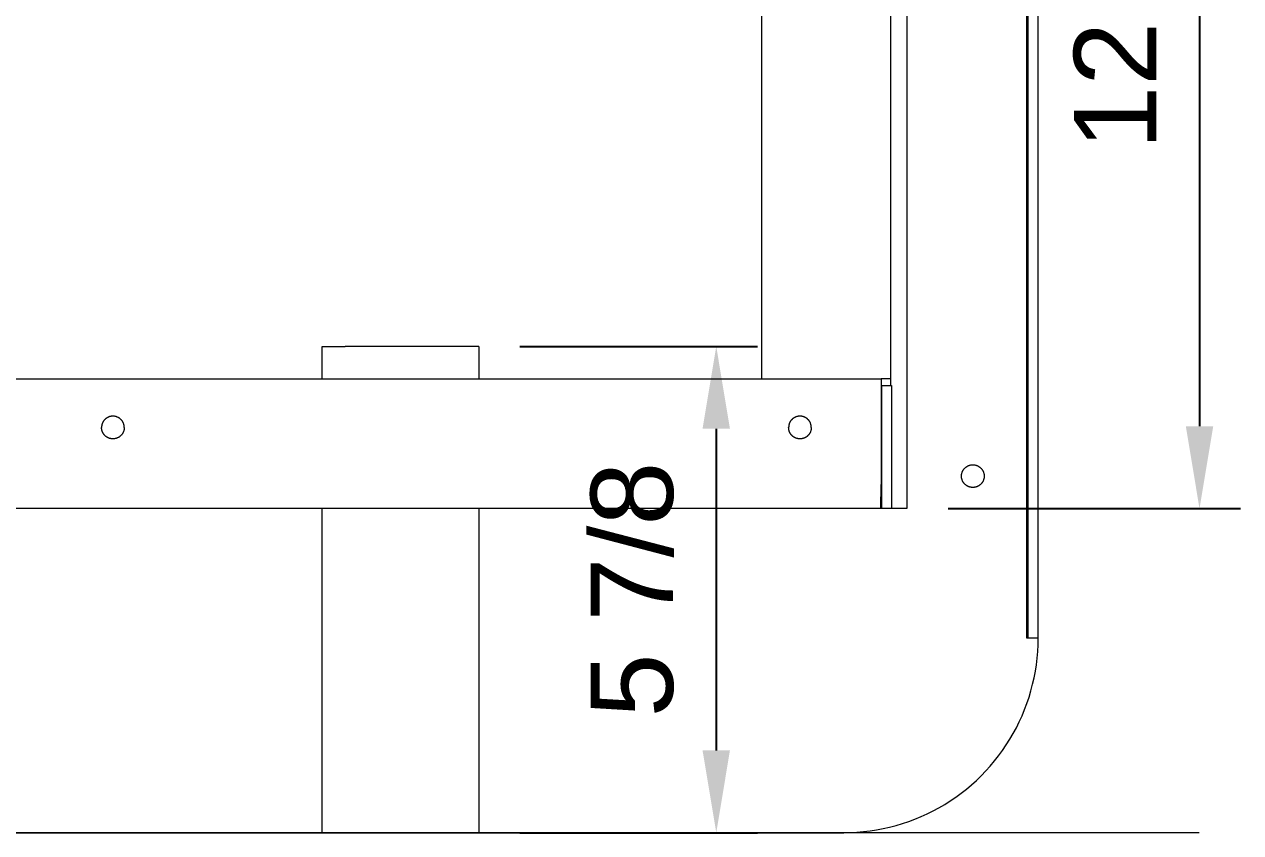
# Model space of a CAD drawing. Header units: inches. Extents: x -0.2 to 94.2, y 2.6 to 69.8.
# Drawn here: x 79.44 to 94.21, y 50.21 to 60.03 of the extents above; entities that cross this region are included whole.
import ezdxf

# ---------------------------------------------------------------- set-up
doc = ezdxf.new("R2010")
doc.units = ezdxf.units.IN
doc.header["$PDSIZE"] = -1
doc.layers.add('ZANO_R', color=7, linetype='Continuous', lineweight=0)
doc.layers.add('ZANO_W', color=1, linetype='Continuous', lineweight=0)
doc.styles.get("Standard").update_dxf_attribs({"font": 'ARIALUNI.TTF'})
doc.dimstyles.new('amerykanie', dxfattribs={"dimtxt": 50, "dimasz": 50, "dimexe": 0.5, "dimexo": 0.5, "dimgap": 1, "dimtad": 1, "dimdec": 0, "dimzin": 0, "dimlunit": 5, "dimtxsty": 'Standard', "dimcen": 0.09, "dimclrd": 1, "dimclre": 1, "dimclrt": 1, "dimazin": 0, "dimtfac": 1, "dimtdec": 0, "dimtmove": 0, "dimatfit": 3, "dimfxl": 1, "dimtzin": 0, "dimarcsym": 1})

# ---------------------------------------------------------------- blocks, each defined once
blk = doc.blocks.new('*D361')
at = {"layer": 'Defpoints', "color": 0}
for p in [(90.157, 66.749), (90.157, 54.15), (93.711, 54.15)]:
    blk.add_point(p, dxfattribs=at)
at = {"layer": 'ZANO_W', "color": 1, "lineweight": -2}
for p, q in [((90.657, 66.749), (94.211, 66.749)), ((93.711, 65.749), (93.711, 55.15)), ((90.657, 54.15), (94.211, 54.15))]:
    blk.add_line(p, q, dxfattribs=at)
at = {"layer": 'ZANO_W', "color": 1}
for points in [[(93.878, 65.749), (93.545, 65.749), (93.711, 66.749)], [(93.545, 55.15), (93.878, 55.15), (93.711, 54.15)]]:
    blk.add_solid(points, dxfattribs=at)
at = {"layer": 'ZANO_W', "color": 1, "insert": (92.692, 60.45), "char_height": 1, "attachment_point": 5, "rotation": 90}
blk.add_mtext('12 5/8', dxfattribs=at)
blk = doc.blocks.new('*D362')
at = {"layer": 'Defpoints', "color": 0}
for p in [(84.956, 56.119), (84.956, 50.213), (87.841, 50.213)]:
    blk.add_point(p, dxfattribs=at)
at = {"layer": 'ZANO_W', "color": 1, "lineweight": -2}
for p, q in [((85.456, 56.119), (88.341, 56.119)), ((87.841, 55.119), (87.841, 51.213)), ((85.456, 50.213), (88.341, 50.213))]:
    blk.add_line(p, q, dxfattribs=at)
at = {"layer": 'ZANO_W', "color": 1}
for points in [[(88.007, 55.119), (87.674, 55.119), (87.841, 56.119)], [(87.674, 51.213), (88.007, 51.213), (87.841, 50.213)]]:
    blk.add_solid(points, dxfattribs=at)
at = {"layer": 'ZANO_W', "color": 1, "insert": (86.822, 53.166), "char_height": 1, "attachment_point": 5, "rotation": 90}
blk.add_mtext('5 7/8', dxfattribs=at)

msp = doc.modelspace()

# ---------------------------------------------------------------- linework, layer by layer
at = {"layer": 'ZANO_R'}
for p, q in [((89.95686, 66.74898), (89.95686, 55.7253)), ((90.15704, 66.74898), (90.15704, 54.15048)), ((91.61374, 52.57567), (91.61374, 66.74898)), ((91.62848, 52.57567), (91.62848, 66.74898)), ((91.74648, 66.74898), (91.74648, 52.57567)), ((88.39505, 55.7253), (88.39505, 66.35528)), ((83.05439, 55.7253), (83.05439, 56.119)), ((83.05441, 56.119), (83.05439, 56.119)), ((83.05439, 56.119), (83.05439, 56.119)), ((83.05439, 56.119), (83.05441, 56.119)), ((83.05441, 56.119), (83.05457, 56.119)), ((83.05457, 56.119), (83.05538, 56.119)), ((83.05538, 56.119), (83.05893, 56.119)), ((83.05893, 56.119), (83.07364, 56.119)), ((83.07364, 56.119), (83.13143, 56.119)), ((83.13143, 56.119), (83.33287, 56.119)), ((84.95598, 56.119), (83.33287, 56.119)), ((84.95596, 56.119), (84.95597, 56.119)), ((84.95597, 56.119), (84.95598, 56.119)), ((84.95598, 56.119), (84.95598, 55.7253)), ((79.2793, 55.7253), (89.84208, 55.7253)), ((89.84208, 55.7253), (89.84208, 54.44182)), ((89.95686, 55.7253), (89.84208, 55.7253)), ((89.95658, 55.7253), (89.95658, 55.64655)), ((89.84208, 55.64655), (89.85164, 55.64655)), ((89.85164, 54.15048), (89.85164, 55.64655)), ((89.85164, 55.64655), (89.96963, 55.64655)), ((89.96963, 55.64655), (89.96963, 54.15048)), ((80.46245, 55.26358), (80.45803, 55.26182)), ((80.46693, 55.26519), (80.46245, 55.26358)), ((80.47146, 55.26665), (80.46693, 55.26519)), ((80.47603, 55.26794), (80.47146, 55.26665)), ((80.48065, 55.26908), (80.47603, 55.26794)), ((80.48531, 55.27006), (80.48065, 55.26908)), ((80.48999, 55.27088), (80.48531, 55.27006)), ((80.49471, 55.27153), (80.48999, 55.27088)), ((80.49944, 55.27202), (80.49471, 55.27153)), ((80.50418, 55.27235), (80.49944, 55.27202)), ((80.50894, 55.27252), (80.50418, 55.27235)), ((80.51369, 55.27252), (80.50894, 55.27252)), ((80.51845, 55.27235), (80.51369, 55.27252)), ((80.52319, 55.27202), (80.51845, 55.27235)), ((80.52793, 55.27153), (80.52319, 55.27202)), ((80.53264, 55.27088), (80.52793, 55.27153)), ((80.53732, 55.27006), (80.53264, 55.27088)), ((80.54198, 55.26908), (80.53732, 55.27006)), ((80.5466, 55.26794), (80.54198, 55.26908)), ((80.55117, 55.26665), (80.5466, 55.26794)), ((80.5557, 55.26519), (80.55117, 55.26665)), ((80.56018, 55.26358), (80.5557, 55.26519)), ((80.5646, 55.26182), (80.56018, 55.26358)), ((88.80896, 55.26358), (88.80454, 55.26182)), ((88.81343, 55.26519), (88.80896, 55.26358)), ((88.81796, 55.26665), (88.81343, 55.26519)), ((88.82254, 55.26794), (88.81796, 55.26665)), ((88.82716, 55.26908), (88.82254, 55.26794)), ((88.83181, 55.27006), (88.82716, 55.26908)), ((88.8365, 55.27088), (88.83181, 55.27006)), ((88.84121, 55.27153), (88.8365, 55.27088)), ((88.84594, 55.27202), (88.84121, 55.27153)), ((88.85069, 55.27235), (88.84594, 55.27202)), ((88.85544, 55.27252), (88.85069, 55.27235)), ((88.8602, 55.27252), (88.85544, 55.27252)), ((88.86495, 55.27235), (88.8602, 55.27252)), ((88.8697, 55.27202), (88.86495, 55.27235)), ((88.87443, 55.27153), (88.8697, 55.27202)), ((88.87914, 55.27088), (88.87443, 55.27153)), ((88.88383, 55.27006), (88.87914, 55.27088)), ((88.88848, 55.26908), (88.88383, 55.27006)), ((88.8931, 55.26794), (88.88848, 55.26908)), ((88.89768, 55.26665), (88.8931, 55.26794)), ((88.90221, 55.26519), (88.89768, 55.26665)), ((88.90668, 55.26358), (88.90221, 55.26519)), ((88.9111, 55.26182), (88.90668, 55.26358)), ((80.3736, 55.1395), (80.37352, 55.13474)), ((80.3736, 55.12998), (80.37352, 55.13474)), ((80.37385, 55.14425), (80.3736, 55.1395)), ((80.37385, 55.12523), (80.3736, 55.12998)), ((80.37426, 55.14899), (80.37385, 55.14425)), ((80.37426, 55.12049), (80.37385, 55.12523)), ((80.37483, 55.15371), (80.37426, 55.14899)), ((80.37483, 55.11577), (80.37426, 55.12049)), ((80.37557, 55.15841), (80.37483, 55.15371)), ((80.37557, 55.11107), (80.37483, 55.11577)), ((80.37647, 55.16308), (80.37557, 55.15841)), ((80.37752, 55.16772), (80.37647, 55.16308)), ((80.37874, 55.17232), (80.37752, 55.16772)), ((80.38012, 55.17687), (80.37874, 55.17232)), ((80.38165, 55.18137), (80.38012, 55.17687)), ((80.38334, 55.18582), (80.38165, 55.18137)), ((80.38518, 55.19021), (80.38334, 55.18582)), ((80.38717, 55.19453), (80.38518, 55.19021)), ((80.3893, 55.19878), (80.38717, 55.19453)), ((80.39159, 55.20295), (80.3893, 55.19878)), ((80.39401, 55.20704), (80.39159, 55.20295)), ((80.39658, 55.21105), (80.39401, 55.20704)), ((80.39928, 55.21496), (80.39658, 55.21105)), ((80.40212, 55.21878), (80.39928, 55.21496)), ((80.40508, 55.2225), (80.40212, 55.21878)), ((80.40817, 55.22612), (80.40508, 55.2225)), ((80.41139, 55.22962), (80.40817, 55.22612)), ((80.41472, 55.23301), (80.41139, 55.22962)), ((80.41817, 55.23629), (80.41472, 55.23301)), ((80.42173, 55.23944), (80.41817, 55.23629)), ((80.4254, 55.24247), (80.42173, 55.23944)), ((80.42917, 55.24538), (80.4254, 55.24247)), ((80.43304, 55.24814), (80.42917, 55.24538)), ((80.437, 55.25078), (80.43304, 55.24814)), ((80.44105, 55.25327), (80.437, 55.25078)), ((80.44518, 55.25563), (80.44105, 55.25327)), ((80.44939, 55.25784), (80.44518, 55.25563)), ((80.45368, 55.2599), (80.44939, 55.25784)), ((80.45803, 55.26182), (80.45368, 55.2599)), ((80.56895, 55.2599), (80.5646, 55.26182)), ((80.57324, 55.25784), (80.56895, 55.2599)), ((80.57745, 55.25563), (80.57324, 55.25784)), ((80.58158, 55.25327), (80.57745, 55.25563)), ((80.58563, 55.25078), (80.58158, 55.25327)), ((80.58959, 55.24814), (80.58563, 55.25078)), ((80.59346, 55.24538), (80.58959, 55.24814)), ((80.59723, 55.24247), (80.59346, 55.24538)), ((80.6009, 55.23944), (80.59723, 55.24247)), ((80.60446, 55.23629), (80.6009, 55.23944)), ((80.60791, 55.23301), (80.60446, 55.23629)), ((80.61124, 55.22962), (80.60791, 55.23301)), ((80.61446, 55.22612), (80.61124, 55.22962)), ((80.61755, 55.2225), (80.61446, 55.22612)), ((80.62052, 55.21878), (80.61755, 55.2225)), ((80.62335, 55.21496), (80.62052, 55.21878)), ((80.62605, 55.21105), (80.62335, 55.21496)), ((80.62862, 55.20704), (80.62605, 55.21105)), ((80.63104, 55.20295), (80.62862, 55.20704)), ((80.63333, 55.19878), (80.63104, 55.20295)), ((80.63547, 55.19453), (80.63333, 55.19878)), ((80.63746, 55.19021), (80.63547, 55.19453)), ((80.63929, 55.18582), (80.63746, 55.19021)), ((80.64098, 55.18137), (80.63929, 55.18582)), ((80.64251, 55.17687), (80.64098, 55.18137)), ((80.64389, 55.17232), (80.64251, 55.17687)), ((80.64511, 55.16772), (80.64389, 55.17232)), ((80.64617, 55.16308), (80.64511, 55.16772)), ((80.64706, 55.15841), (80.64617, 55.16308)), ((80.6478, 55.15371), (80.64706, 55.15841)), ((80.6478, 55.11577), (80.64706, 55.11107)), ((80.64837, 55.14899), (80.6478, 55.15371)), ((80.64837, 55.12049), (80.6478, 55.11577)), ((80.64878, 55.14425), (80.64837, 55.14899)), ((80.64878, 55.12523), (80.64837, 55.12049)), ((80.64903, 55.1395), (80.64878, 55.14425)), ((80.64903, 55.12998), (80.64878, 55.12523)), ((80.64911, 55.13474), (80.64903, 55.1395)), ((80.64911, 55.13474), (80.64903, 55.12998)), ((88.72011, 55.1395), (88.72003, 55.13474)), ((88.72011, 55.12998), (88.72003, 55.13474)), ((88.72035, 55.14425), (88.72011, 55.1395)), ((88.72035, 55.12523), (88.72011, 55.12998)), ((88.72076, 55.14899), (88.72035, 55.14425)), ((88.72076, 55.12049), (88.72035, 55.12523)), ((88.72134, 55.15371), (88.72076, 55.14899)), ((88.72134, 55.11577), (88.72076, 55.12049)), ((88.72207, 55.15841), (88.72134, 55.15371)), ((88.72207, 55.11107), (88.72134, 55.11577)), ((88.72297, 55.16308), (88.72207, 55.15841)), ((88.72403, 55.16772), (88.72297, 55.16308)), ((88.72525, 55.17232), (88.72403, 55.16772)), ((88.72662, 55.17687), (88.72525, 55.17232)), ((88.72816, 55.18137), (88.72662, 55.17687)), ((88.72984, 55.18582), (88.72816, 55.18137)), ((88.73168, 55.19021), (88.72984, 55.18582)), ((88.73367, 55.19453), (88.73168, 55.19021)), ((88.73581, 55.19878), (88.73367, 55.19453)), ((88.73809, 55.20295), (88.73581, 55.19878)), ((88.74052, 55.20704), (88.73809, 55.20295)), ((88.74308, 55.21105), (88.74052, 55.20704)), ((88.74579, 55.21496), (88.74308, 55.21105)), ((88.74862, 55.21878), (88.74579, 55.21496)), ((88.75159, 55.2225), (88.74862, 55.21878)), ((88.75468, 55.22612), (88.75159, 55.2225)), ((88.7579, 55.22962), (88.75468, 55.22612)), ((88.76123, 55.23301), (88.7579, 55.22962)), ((88.76468, 55.23629), (88.76123, 55.23301)), ((88.76824, 55.23944), (88.76468, 55.23629)), ((88.77191, 55.24247), (88.76824, 55.23944)), ((88.77568, 55.24538), (88.77191, 55.24247)), ((88.77954, 55.24814), (88.77568, 55.24538)), ((88.78351, 55.25078), (88.77954, 55.24814)), ((88.78756, 55.25327), (88.78351, 55.25078)), ((88.79169, 55.25563), (88.78756, 55.25327)), ((88.7959, 55.25784), (88.79169, 55.25563)), ((88.80019, 55.2599), (88.7959, 55.25784)), ((88.80454, 55.26182), (88.80019, 55.2599)), ((88.91546, 55.2599), (88.9111, 55.26182)), ((88.91974, 55.25784), (88.91546, 55.2599)), ((88.92396, 55.25563), (88.91974, 55.25784)), ((88.92809, 55.25327), (88.92396, 55.25563)), ((88.93214, 55.25078), (88.92809, 55.25327)), ((88.9361, 55.24814), (88.93214, 55.25078)), ((88.93997, 55.24538), (88.9361, 55.24814)), ((88.94374, 55.24247), (88.93997, 55.24538)), ((88.9474, 55.23944), (88.94374, 55.24247)), ((88.95096, 55.23629), (88.9474, 55.23944)), ((88.95441, 55.23301), (88.95096, 55.23629)), ((88.95775, 55.22962), (88.95441, 55.23301)), ((88.96096, 55.22612), (88.95775, 55.22962)), ((88.96406, 55.2225), (88.96096, 55.22612)), ((88.96702, 55.21878), (88.96406, 55.2225)), ((88.96986, 55.21496), (88.96702, 55.21878)), ((88.97256, 55.21105), (88.96986, 55.21496)), ((88.97513, 55.20704), (88.97256, 55.21105)), ((88.97755, 55.20295), (88.97513, 55.20704)), ((88.97983, 55.19878), (88.97755, 55.20295)), ((88.98197, 55.19453), (88.97983, 55.19878)), ((88.98396, 55.19021), (88.98197, 55.19453)), ((88.9858, 55.18582), (88.98396, 55.19021)), ((88.98749, 55.18137), (88.9858, 55.18582)), ((88.98902, 55.17687), (88.98749, 55.18137)), ((88.9904, 55.17232), (88.98902, 55.17687)), ((88.99161, 55.16772), (88.9904, 55.17232)), ((88.99267, 55.16308), (88.99161, 55.16772)), ((88.99357, 55.15841), (88.99267, 55.16308)), ((88.99431, 55.15371), (88.99357, 55.15841)), ((88.99431, 55.11577), (88.99357, 55.11107)), ((88.99488, 55.14899), (88.99431, 55.15371)), ((88.99488, 55.12049), (88.99431, 55.11577)), ((88.99529, 55.14425), (88.99488, 55.14899)), ((88.99529, 55.12523), (88.99488, 55.12049)), ((88.99554, 55.1395), (88.99529, 55.14425)), ((88.99554, 55.12998), (88.99529, 55.12523)), ((88.99562, 55.13474), (88.99554, 55.1395)), ((88.99562, 55.13474), (88.99554, 55.12998)), ((80.37647, 55.1064), (80.37557, 55.11107)), ((80.37752, 55.10176), (80.37647, 55.1064)), ((80.37874, 55.09717), (80.37752, 55.10176)), ((80.38012, 55.09261), (80.37874, 55.09717)), ((80.38165, 55.08811), (80.38012, 55.09261)), ((80.38334, 55.08366), (80.38165, 55.08811)), ((80.38518, 55.07927), (80.38334, 55.08366)), ((80.38717, 55.07495), (80.38518, 55.07927)), ((80.3893, 55.0707), (80.38717, 55.07495)), ((80.39159, 55.06653), (80.3893, 55.0707)), ((80.39401, 55.06244), (80.39159, 55.06653)), ((80.39658, 55.05843), (80.39401, 55.06244)), ((80.39928, 55.05452), (80.39658, 55.05843)), ((80.40212, 55.0507), (80.39928, 55.05452)), ((80.40508, 55.04698), (80.40212, 55.0507)), ((80.40817, 55.04336), (80.40508, 55.04698)), ((80.41139, 55.03986), (80.40817, 55.04336)), ((80.41472, 55.03647), (80.41139, 55.03986)), ((80.41817, 55.03319), (80.41472, 55.03647)), ((80.42173, 55.03004), (80.41817, 55.03319)), ((80.4254, 55.02701), (80.42173, 55.03004)), ((80.42917, 55.02411), (80.4254, 55.02701)), ((80.43304, 55.02134), (80.42917, 55.02411)), ((80.437, 55.0187), (80.43304, 55.02134)), ((80.44105, 55.01621), (80.437, 55.0187)), ((80.44518, 55.01385), (80.44105, 55.01621)), ((80.44939, 55.01164), (80.44518, 55.01385)), ((80.45368, 55.00958), (80.44939, 55.01164)), ((80.45803, 55.00766), (80.45368, 55.00958)), ((80.46245, 55.0059), (80.45803, 55.00766)), ((80.46693, 55.00429), (80.46245, 55.0059)), ((80.47146, 55.00283), (80.46693, 55.00429)), ((80.47603, 55.00154), (80.47146, 55.00283)), ((80.48065, 55.0004), (80.47603, 55.00154)), ((80.48531, 54.99942), (80.48065, 55.0004)), ((80.48999, 54.9986), (80.48531, 54.99942)), ((80.49471, 54.99795), (80.48999, 54.9986)), ((80.49944, 54.99746), (80.49471, 54.99795)), ((80.50418, 54.99713), (80.49944, 54.99746)), ((80.50894, 54.99697), (80.50418, 54.99713)), ((80.51369, 54.99697), (80.50894, 54.99697)), ((80.51845, 54.99713), (80.51369, 54.99697)), ((80.52319, 54.99746), (80.51845, 54.99713)), ((80.52793, 54.99795), (80.52319, 54.99746)), ((80.53264, 54.9986), (80.52793, 54.99795)), ((80.53732, 54.99942), (80.53264, 54.9986)), ((80.54198, 55.0004), (80.53732, 54.99942)), ((80.5466, 55.00154), (80.54198, 55.0004)), ((80.55117, 55.00283), (80.5466, 55.00154)), ((80.5557, 55.00429), (80.55117, 55.00283)), ((80.56018, 55.0059), (80.5557, 55.00429)), ((80.5646, 55.00766), (80.56018, 55.0059)), ((80.56895, 55.00958), (80.5646, 55.00766)), ((80.57324, 55.01164), (80.56895, 55.00958)), ((80.57745, 55.01385), (80.57324, 55.01164)), ((80.58158, 55.01621), (80.57745, 55.01385)), ((80.58563, 55.0187), (80.58158, 55.01621)), ((80.58959, 55.02134), (80.58563, 55.0187)), ((80.59346, 55.02411), (80.58959, 55.02134)), ((80.59723, 55.02701), (80.59346, 55.02411)), ((80.6009, 55.03004), (80.59723, 55.02701)), ((80.60446, 55.03319), (80.6009, 55.03004)), ((80.60791, 55.03647), (80.60446, 55.03319)), ((80.61124, 55.03986), (80.60791, 55.03647)), ((80.61446, 55.04336), (80.61124, 55.03986)), ((80.61755, 55.04698), (80.61446, 55.04336)), ((80.62052, 55.0507), (80.61755, 55.04698)), ((80.62335, 55.05452), (80.62052, 55.0507)), ((80.62605, 55.05843), (80.62335, 55.05452)), ((80.62862, 55.06244), (80.62605, 55.05843)), ((80.63104, 55.06653), (80.62862, 55.06244)), ((80.63333, 55.0707), (80.63104, 55.06653)), ((80.63547, 55.07495), (80.63333, 55.0707)), ((80.63746, 55.07927), (80.63547, 55.07495)), ((80.63929, 55.08366), (80.63746, 55.07927)), ((80.64098, 55.08811), (80.63929, 55.08366)), ((80.64251, 55.09261), (80.64098, 55.08811)), ((80.64389, 55.09717), (80.64251, 55.09261)), ((80.64511, 55.10176), (80.64389, 55.09717)), ((80.64617, 55.1064), (80.64511, 55.10176)), ((80.64706, 55.11107), (80.64617, 55.1064)), ((88.72297, 55.1064), (88.72207, 55.11107)), ((88.72403, 55.10176), (88.72297, 55.1064)), ((88.72525, 55.09717), (88.72403, 55.10176)), ((88.72662, 55.09261), (88.72525, 55.09717)), ((88.72816, 55.08811), (88.72662, 55.09261)), ((88.72984, 55.08366), (88.72816, 55.08811)), ((88.73168, 55.07927), (88.72984, 55.08366)), ((88.73367, 55.07495), (88.73168, 55.07927)), ((88.73581, 55.0707), (88.73367, 55.07495)), ((88.73809, 55.06653), (88.73581, 55.0707)), ((88.74052, 55.06244), (88.73809, 55.06653)), ((88.74308, 55.05843), (88.74052, 55.06244)), ((88.74579, 55.05452), (88.74308, 55.05843)), ((88.74862, 55.0507), (88.74579, 55.05452)), ((88.75159, 55.04698), (88.74862, 55.0507)), ((88.75468, 55.04336), (88.75159, 55.04698)), ((88.7579, 55.03986), (88.75468, 55.04336)), ((88.76123, 55.03647), (88.7579, 55.03986)), ((88.76468, 55.03319), (88.76123, 55.03647)), ((88.76824, 55.03004), (88.76468, 55.03319)), ((88.77191, 55.02701), (88.76824, 55.03004)), ((88.77568, 55.02411), (88.77191, 55.02701)), ((88.77954, 55.02134), (88.77568, 55.02411)), ((88.78351, 55.0187), (88.77954, 55.02134)), ((88.78756, 55.01621), (88.78351, 55.0187)), ((88.79169, 55.01385), (88.78756, 55.01621)), ((88.7959, 55.01164), (88.79169, 55.01385)), ((88.80019, 55.00958), (88.7959, 55.01164)), ((88.80454, 55.00766), (88.80019, 55.00958)), ((88.80896, 55.0059), (88.80454, 55.00766)), ((88.81343, 55.00429), (88.80896, 55.0059)), ((88.81796, 55.00283), (88.81343, 55.00429)), ((88.82254, 55.00154), (88.81796, 55.00283)), ((88.82716, 55.0004), (88.82254, 55.00154)), ((88.83181, 54.99942), (88.82716, 55.0004)), ((88.8365, 54.9986), (88.83181, 54.99942)), ((88.84121, 54.99795), (88.8365, 54.9986)), ((88.84594, 54.99746), (88.84121, 54.99795)), ((88.85069, 54.99713), (88.84594, 54.99746)), ((88.85544, 54.99697), (88.85069, 54.99713)), ((88.8602, 54.99697), (88.85544, 54.99697)), ((88.86495, 54.99713), (88.8602, 54.99697)), ((88.8697, 54.99746), (88.86495, 54.99713)), ((88.87443, 54.99795), (88.8697, 54.99746)), ((88.87914, 54.9986), (88.87443, 54.99795)), ((88.88383, 54.99942), (88.87914, 54.9986)), ((88.88848, 55.0004), (88.88383, 54.99942)), ((88.8931, 55.00154), (88.88848, 55.0004)), ((88.89768, 55.00283), (88.8931, 55.00154)), ((88.90221, 55.00429), (88.89768, 55.00283)), ((88.90668, 55.0059), (88.90221, 55.00429)), ((88.9111, 55.00766), (88.90668, 55.0059)), ((88.91546, 55.00958), (88.9111, 55.00766)), ((88.91974, 55.01164), (88.91546, 55.00958)), ((88.92396, 55.01385), (88.91974, 55.01164)), ((88.92809, 55.01621), (88.92396, 55.01385)), ((88.93214, 55.0187), (88.92809, 55.01621)), ((88.9361, 55.02134), (88.93214, 55.0187)), ((88.93997, 55.02411), (88.9361, 55.02134)), ((88.94374, 55.02701), (88.93997, 55.02411)), ((88.9474, 55.03004), (88.94374, 55.02701)), ((88.95096, 55.03319), (88.9474, 55.03004)), ((88.95441, 55.03647), (88.95096, 55.03319)), ((88.95775, 55.03986), (88.95441, 55.03647)), ((88.96096, 55.04336), (88.95775, 55.03986)), ((88.96406, 55.04698), (88.96096, 55.04336)), ((88.96702, 55.0507), (88.96406, 55.04698)), ((88.96986, 55.05452), (88.96702, 55.0507)), ((88.97256, 55.05843), (88.96986, 55.05452)), ((88.97513, 55.06244), (88.97256, 55.05843)), ((88.97755, 55.06653), (88.97513, 55.06244)), ((88.97983, 55.0707), (88.97755, 55.06653)), ((88.98197, 55.07495), (88.97983, 55.0707)), ((88.98396, 55.07927), (88.98197, 55.07495)), ((88.9858, 55.08366), (88.98396, 55.07927)), ((88.98749, 55.08811), (88.9858, 55.08366)), ((88.98902, 55.09261), (88.98749, 55.08811)), ((88.9904, 55.09717), (88.98902, 55.09261)), ((88.99161, 55.10176), (88.9904, 55.09717)), ((88.99267, 55.1064), (88.99161, 55.10176)), ((88.99357, 55.11107), (88.99267, 55.1064)), ((90.8998, 54.66935), (90.90416, 54.67126)), ((90.90416, 54.67126), (90.90858, 54.67303)), ((90.90858, 54.67303), (90.91305, 54.67464)), ((90.91305, 54.67464), (90.91758, 54.67609)), ((90.91758, 54.67609), (90.92216, 54.67739)), ((90.92216, 54.67739), (90.92678, 54.67853)), ((90.92678, 54.67853), (90.93143, 54.67951)), ((90.93143, 54.67951), (90.93612, 54.68032)), ((90.93612, 54.68032), (90.94083, 54.68098)), ((90.94083, 54.68098), (90.94556, 54.68147)), ((90.94556, 54.68147), (90.95031, 54.6818)), ((90.95031, 54.6818), (90.95506, 54.68196)), ((90.95506, 54.68196), (90.95982, 54.68196)), ((90.95982, 54.68196), (90.96457, 54.6818)), ((90.96457, 54.6818), (90.96932, 54.68147)), ((90.96932, 54.68147), (90.97405, 54.68098)), ((90.97405, 54.68098), (90.97876, 54.68032)), ((90.97876, 54.68032), (90.98345, 54.67951)), ((90.98345, 54.67951), (90.9881, 54.67853)), ((90.9881, 54.67853), (90.99272, 54.67739)), ((90.99272, 54.67739), (90.9973, 54.67609)), ((90.9973, 54.67609), (91.00183, 54.67464)), ((91.00183, 54.67464), (91.0063, 54.67303)), ((91.0063, 54.67303), (91.01072, 54.67126)), ((91.01072, 54.67126), (91.01508, 54.66935)), ((90.81964, 54.54419), (90.81973, 54.54894)), ((90.81973, 54.53943), (90.81964, 54.54419)), ((90.81973, 54.54894), (90.81997, 54.55369)), ((90.81997, 54.53468), (90.81973, 54.53943)), ((90.81997, 54.55369), (90.82038, 54.55843)), ((90.82038, 54.52994), (90.81997, 54.53468)), ((90.82038, 54.55843), (90.82096, 54.56315)), ((90.82096, 54.52522), (90.82038, 54.52994)), ((90.82096, 54.56315), (90.82169, 54.56785)), ((90.82169, 54.52052), (90.82096, 54.52522)), ((90.82169, 54.56785), (90.82259, 54.57253)), ((90.82259, 54.57253), (90.82365, 54.57716)), ((90.82365, 54.57716), (90.82487, 54.58176)), ((90.82487, 54.58176), (90.82624, 54.58631)), ((90.82624, 54.58631), (90.82777, 54.59082)), ((90.82777, 54.59082), (90.82946, 54.59527)), ((90.82946, 54.59527), (90.8313, 54.59965)), ((90.8313, 54.59965), (90.83329, 54.60397)), ((90.83329, 54.60397), (90.83543, 54.60822)), ((90.83543, 54.60822), (90.83771, 54.6124)), ((90.83771, 54.6124), (90.84014, 54.61649)), ((90.84014, 54.61649), (90.8427, 54.62049)), ((90.8427, 54.62049), (90.8454, 54.62441)), ((90.8454, 54.62441), (90.84824, 54.62823)), ((90.84824, 54.62823), (90.85121, 54.63195)), ((90.85121, 54.63195), (90.8543, 54.63556)), ((90.8543, 54.63556), (90.85751, 54.63907)), ((90.85751, 54.63907), (90.86085, 54.64246)), ((90.86085, 54.64246), (90.8643, 54.64574)), ((90.8643, 54.64574), (90.86786, 54.64889)), ((90.86786, 54.64889), (90.87153, 54.65192)), ((90.87153, 54.65192), (90.8753, 54.65482)), ((90.8753, 54.65482), (90.87916, 54.65759)), ((90.87916, 54.65759), (90.88312, 54.66022)), ((90.88312, 54.66022), (90.88717, 54.66272)), ((90.88717, 54.66272), (90.89131, 54.66507)), ((90.89131, 54.66507), (90.89552, 54.66729)), ((90.89552, 54.66729), (90.8998, 54.66935)), ((91.01508, 54.66935), (91.01936, 54.66729)), ((91.01936, 54.66729), (91.02357, 54.66507)), ((91.02357, 54.66507), (91.02771, 54.66272)), ((91.02771, 54.66272), (91.03176, 54.66022)), ((91.03176, 54.66022), (91.03572, 54.65759)), ((91.03572, 54.65759), (91.03959, 54.65482)), ((91.03959, 54.65482), (91.04336, 54.65192)), ((91.04336, 54.65192), (91.04702, 54.64889)), ((91.04702, 54.64889), (91.05058, 54.64574)), ((91.05058, 54.64574), (91.05403, 54.64246)), ((91.05403, 54.64246), (91.05737, 54.63907)), ((91.05737, 54.63907), (91.06058, 54.63556)), ((91.06058, 54.63556), (91.06367, 54.63195)), ((91.06367, 54.63195), (91.06664, 54.62823)), ((91.06664, 54.62823), (91.06948, 54.62441)), ((91.06948, 54.62441), (91.07218, 54.62049)), ((91.07218, 54.62049), (91.07474, 54.61649)), ((91.07474, 54.61649), (91.07717, 54.6124)), ((91.07717, 54.6124), (91.07945, 54.60822)), ((91.07945, 54.60822), (91.08159, 54.60397)), ((91.08159, 54.60397), (91.08358, 54.59965)), ((91.08358, 54.59965), (91.08542, 54.59527)), ((91.08542, 54.59527), (91.08711, 54.59082)), ((91.08711, 54.59082), (91.08864, 54.58631)), ((91.08864, 54.58631), (91.09001, 54.58176)), ((91.09001, 54.58176), (91.09123, 54.57716)), ((91.09123, 54.57716), (91.09229, 54.57253)), ((91.09229, 54.57253), (91.09319, 54.56785)), ((91.09319, 54.56785), (91.09392, 54.56315)), ((91.09392, 54.52522), (91.09319, 54.52052)), ((91.09392, 54.56315), (91.0945, 54.55843)), ((91.0945, 54.52994), (91.09392, 54.52522)), ((91.0945, 54.55843), (91.09491, 54.55369)), ((91.09491, 54.53468), (91.0945, 54.52994)), ((91.09491, 54.55369), (91.09515, 54.54894)), ((91.09515, 54.53943), (91.09491, 54.53468)), ((91.09515, 54.54894), (91.09524, 54.54419)), ((91.09524, 54.54419), (91.09515, 54.53943)), ((89.83814, 54.1505), (89.84208, 54.44182)), ((90.82259, 54.51585), (90.82169, 54.52052)), ((90.82365, 54.51121), (90.82259, 54.51585)), ((90.82487, 54.50661), (90.82365, 54.51121)), ((90.82624, 54.50206), (90.82487, 54.50661)), ((90.82777, 54.49755), (90.82624, 54.50206)), ((90.82946, 54.49311), (90.82777, 54.49755)), ((90.8313, 54.48872), (90.82946, 54.49311)), ((90.83329, 54.4844), (90.8313, 54.48872)), ((90.83543, 54.48015), (90.83329, 54.4844)), ((90.83771, 54.47598), (90.83543, 54.48015)), ((90.84014, 54.47188), (90.83771, 54.47598)), ((90.8427, 54.46788), (90.84014, 54.47188)), ((90.8454, 54.46396), (90.8427, 54.46788)), ((90.84824, 54.46014), (90.8454, 54.46396)), ((90.85121, 54.45642), (90.84824, 54.46014)), ((90.8543, 54.45281), (90.85121, 54.45642)), ((90.85751, 54.4493), (90.8543, 54.45281)), ((90.86085, 54.44591), (90.85751, 54.4493)), ((90.8643, 54.44264), (90.86085, 54.44591)), ((90.86786, 54.43948), (90.8643, 54.44264)), ((90.87153, 54.43645), (90.86786, 54.43948)), ((90.8753, 54.43355), (90.87153, 54.43645)), ((90.87916, 54.43078), (90.8753, 54.43355)), ((90.88312, 54.42815), (90.87916, 54.43078)), ((90.88717, 54.42565), (90.88312, 54.42815)), ((90.89131, 54.4233), (90.88717, 54.42565)), ((90.89552, 54.42109), (90.89131, 54.4233)), ((90.8998, 54.41902), (90.89552, 54.42109)), ((90.90416, 54.41711), (90.8998, 54.41902)), ((90.90858, 54.41534), (90.90416, 54.41711)), ((90.91305, 54.41373), (90.90858, 54.41534)), ((90.91758, 54.41228), (90.91305, 54.41373)), ((90.92216, 54.41098), (90.91758, 54.41228)), ((90.92678, 54.40984), (90.92216, 54.41098)), ((90.93143, 54.40887), (90.92678, 54.40984)), ((90.93612, 54.40805), (90.93143, 54.40887)), ((90.94083, 54.40739), (90.93612, 54.40805)), ((90.94556, 54.4069), (90.94083, 54.40739)), ((90.95031, 54.40657), (90.94556, 54.4069)), ((90.95506, 54.40641), (90.95031, 54.40657)), ((90.95982, 54.40641), (90.95506, 54.40641)), ((90.96457, 54.40657), (90.95982, 54.40641)), ((90.96932, 54.4069), (90.96457, 54.40657)), ((90.97405, 54.40739), (90.96932, 54.4069)), ((90.97876, 54.40805), (90.97405, 54.40739)), ((90.98345, 54.40887), (90.97876, 54.40805)), ((90.9881, 54.40984), (90.98345, 54.40887)), ((90.99272, 54.41098), (90.9881, 54.40984)), ((90.9973, 54.41228), (90.99272, 54.41098)), ((91.00183, 54.41373), (90.9973, 54.41228)), ((91.0063, 54.41534), (91.00183, 54.41373)), ((91.01072, 54.41711), (91.0063, 54.41534)), ((91.01508, 54.41902), (91.01072, 54.41711)), ((91.01936, 54.42109), (91.01508, 54.41902)), ((91.02357, 54.4233), (91.01936, 54.42109)), ((91.02771, 54.42565), (91.02357, 54.4233)), ((91.03176, 54.42815), (91.02771, 54.42565)), ((91.03572, 54.43078), (91.03176, 54.42815)), ((91.03959, 54.43355), (91.03572, 54.43078)), ((91.04336, 54.43645), (91.03959, 54.43355)), ((91.04702, 54.43948), (91.04336, 54.43645)), ((91.05058, 54.44264), (91.04702, 54.43948)), ((91.05403, 54.44591), (91.05058, 54.44264)), ((91.05737, 54.4493), (91.05403, 54.44591)), ((91.06058, 54.45281), (91.05737, 54.4493)), ((91.06367, 54.45642), (91.06058, 54.45281)), ((91.06664, 54.46014), (91.06367, 54.45642)), ((91.06948, 54.46396), (91.06664, 54.46014)), ((91.07218, 54.46788), (91.06948, 54.46396)), ((91.07474, 54.47188), (91.07218, 54.46788)), ((91.07717, 54.47598), (91.07474, 54.47188)), ((91.07945, 54.48015), (91.07717, 54.47598)), ((91.08159, 54.4844), (91.07945, 54.48015)), ((91.08358, 54.48872), (91.08159, 54.4844)), ((91.08542, 54.49311), (91.08358, 54.48872)), ((91.08711, 54.49755), (91.08542, 54.49311)), ((91.08864, 54.50206), (91.08711, 54.49755)), ((91.09001, 54.50661), (91.08864, 54.50206)), ((91.09123, 54.51121), (91.09001, 54.50661)), ((91.09229, 54.51585), (91.09123, 54.51121)), ((91.09319, 54.52052), (91.09229, 54.51585)), ((90.15704, 54.15048), (68.10967, 54.15048)), ((83.05439, 50.21345), (83.05439, 54.15048)), ((84.95598, 54.15048), (84.95598, 50.21345)), ((91.6276, 52.57567), (91.61374, 52.57567)), ((91.74648, 52.57567), (91.62848, 52.57567)), ((91.74603, 52.41438), (91.75016, 52.49498)), ((91.75154, 52.57567), (91.74648, 52.57567)), ((91.75016, 52.49498), (91.75154, 52.57567)), ((91.72951, 52.25385), (91.73914, 52.33397)), ((91.73914, 52.33397), (91.74603, 52.41438)), ((91.70208, 52.09481), (91.71716, 52.1741)), ((91.71716, 52.1741), (91.72951, 52.25385)), ((91.66385, 51.93802), (91.6843, 52.01609)), ((91.6843, 52.01609), (91.70208, 52.09481)), ((91.64074, 51.8607), (91.66385, 51.93802)), ((91.58667, 51.70865), (91.61501, 51.78421)), ((91.61501, 51.78421), (91.64074, 51.8607)), ((91.52234, 51.56064), (91.55577, 51.63409)), ((91.55577, 51.63409), (91.58667, 51.70865)), ((91.44806, 51.41737), (91.48643, 51.48837)), ((91.48643, 51.48837), (91.52234, 51.56064)), ((91.31874, 51.2128), (91.36417, 51.2795)), ((91.36417, 51.2795), (91.40729, 51.34772)), ((91.40729, 51.34772), (91.44806, 51.41737)), ((91.22119, 51.08424), (91.27106, 51.14769)), ((91.27106, 51.14769), (91.31874, 51.2128)), ((91.11508, 50.96265), (91.16917, 51.02254)), ((91.16917, 51.02254), (91.22119, 51.08424)), ((90.94098, 50.79454), (91.00092, 50.84858)), ((91.00092, 50.84858), (91.05897, 50.90464)), ((91.05897, 50.90464), (91.11508, 50.96265)), ((90.7506, 50.64512), (90.81575, 50.69275)), ((90.81575, 50.69275), (90.87923, 50.74257)), ((90.87923, 50.74257), (90.94098, 50.79454)), ((90.54592, 50.51597), (90.6156, 50.55668)), ((90.6156, 50.55668), (90.68386, 50.59975)), ((90.68386, 50.59975), (90.7506, 50.64512)), ((90.25453, 50.3776), (90.32911, 50.40844)), ((90.32911, 50.40844), (90.40259, 50.44181)), ((90.40259, 50.44181), (90.47489, 50.47767)), ((90.47489, 50.47767), (90.54592, 50.51597)), ((89.70921, 50.23521), (89.78897, 50.2475)), ((89.78897, 50.2475), (89.86827, 50.26251)), ((89.86827, 50.26251), (89.947, 50.28023)), ((89.947, 50.28023), (90.02509, 50.30061)), ((90.02509, 50.30061), (90.10243, 50.32366)), ((90.10243, 50.32366), (90.17894, 50.34933)), ((90.17894, 50.34933), (90.25453, 50.3776)), ((79.20225, 50.21345), (89.38932, 50.21345)), ((83.05441, 50.21345), (83.05439, 50.21345)), ((83.05439, 50.21345), (83.05439, 50.21345)), ((83.05439, 50.21345), (83.05441, 50.21345)), ((83.05441, 50.21345), (83.05457, 50.21345)), ((83.05457, 50.21345), (83.05538, 50.21345)), ((83.05538, 50.21345), (83.05893, 50.21345)), ((83.05893, 50.21345), (83.07364, 50.21345)), ((83.07364, 50.21345), (83.13143, 50.21345)), ((83.13143, 50.21345), (83.33287, 50.21345)), ((83.33287, 50.21345), (84.95596, 50.21345)), ((89.46806, 50.21476), (89.54866, 50.21883)), ((89.54866, 50.21883), (89.62908, 50.22565)), ((89.62908, 50.22565), (89.70921, 50.23521))]:
    msp.add_line(p, q, dxfattribs=at)
msp.add_lwpolyline([(93.70659, 50.21345), (63.84855, 50.21345)], dxfattribs=at)

# ---------------------------------------------------------------- dimensions: what is measured, and where the dimension line sits
at = {"layer": 'ZANO_W'}
for base, p1, p2, picture, middle in [((93.71119, 54.15048), (90.15688, 66.74898), (90.15688, 54.15048), '*D361', (92.69209, 60.44973)), ((87.840667, 50.213452), (84.955975, 56.118999), (84.955955, 50.213452), '*D362', (86.821568, 53.166225))]:
    dim = msp.add_linear_dim(base=base, p1=p1, p2=p2, angle=90, dimstyle='amerykanie', override={"dimtxt": 1, "dimasz": 1, "dimgap": 0.5, "dimdec": 4, "dimaunit": 1, "dimadec": 1, "dimtdec": 4, "dimtmove": 1, "dimfrac": 2}, dxfattribs=at)
    dim.commit()
    dim.dimension.update_dxf_attribs({"geometry": picture, "text_midpoint": middle})

doc.saveas('drawing.dxf')
